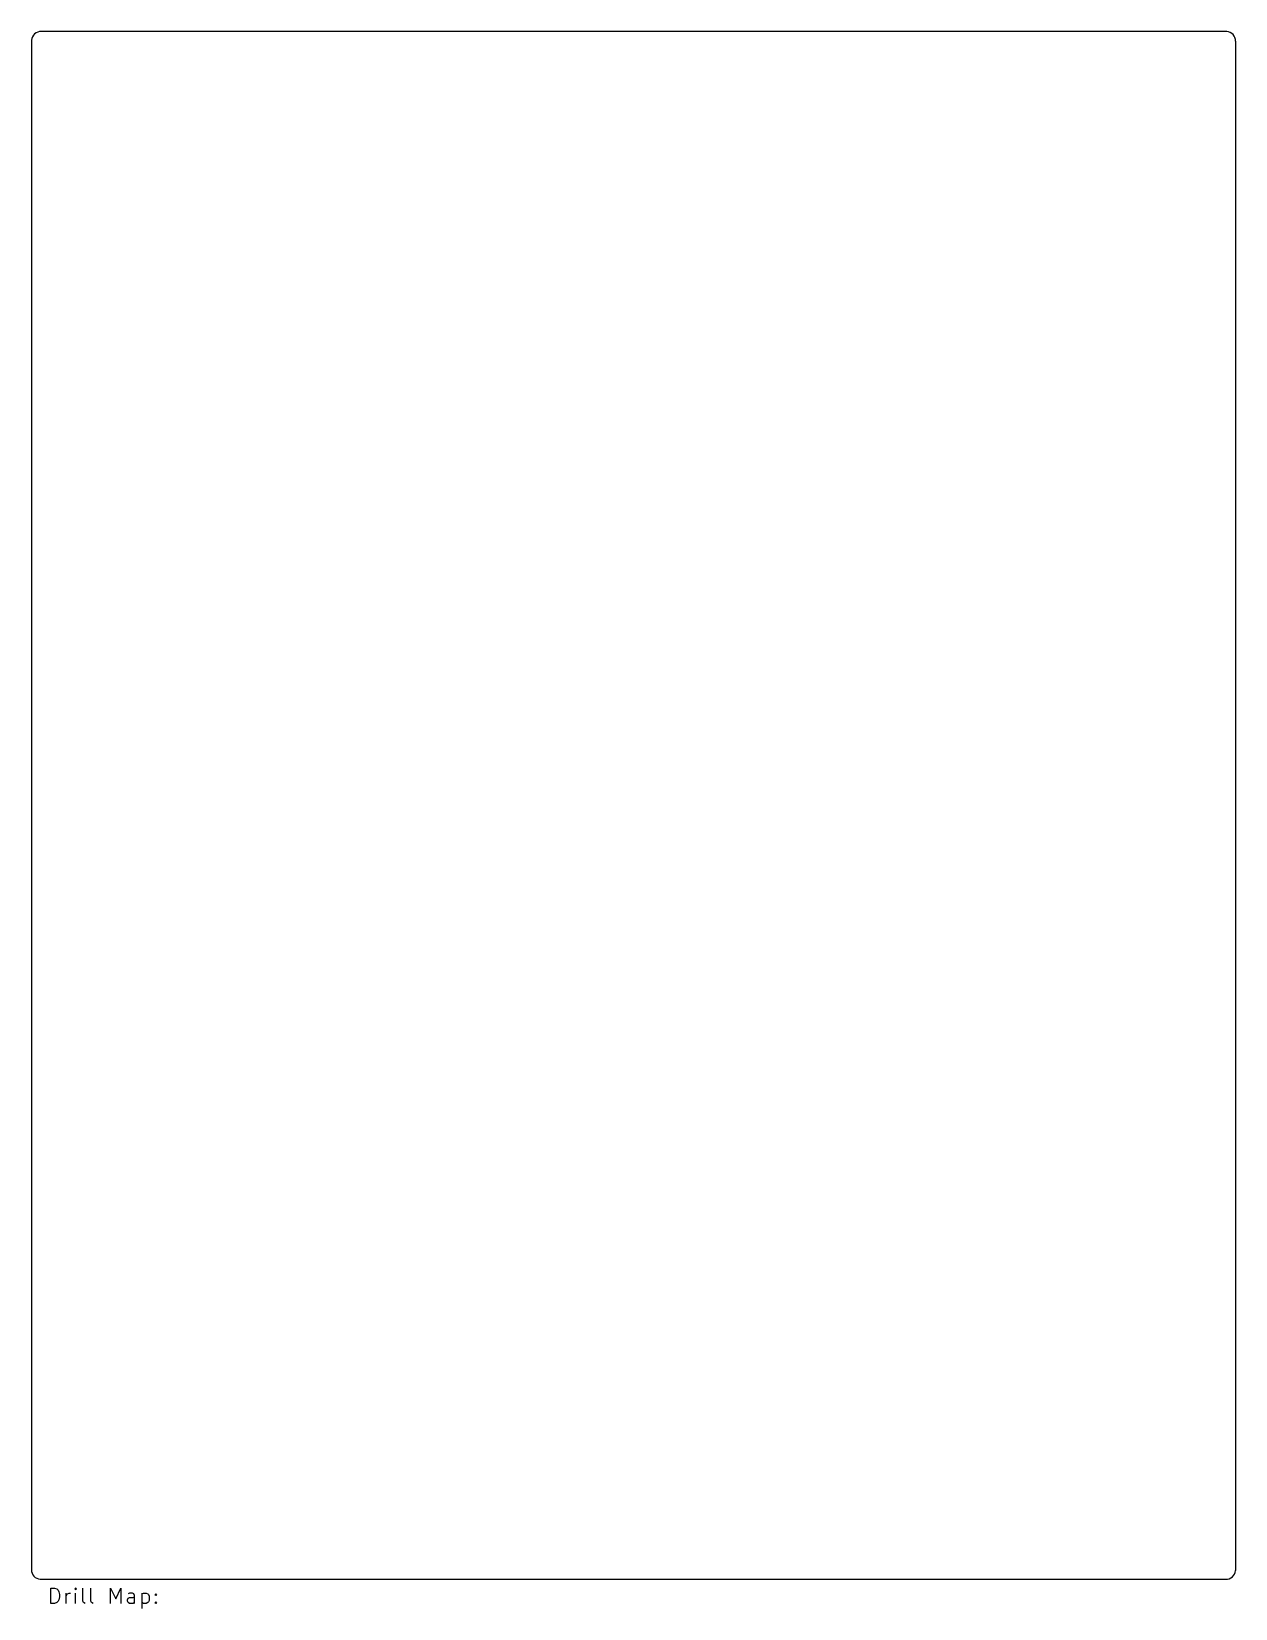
# Model space of a CAD drawing. Extents: x 32 to 189, y -230 to -24.
import ezdxf

# ---------------------------------------------------------------- set-up
doc = ezdxf.new("R2010")
doc.units = 0
doc.layers.add('BLACK', color=7, linetype='CONTINUOUS')

msp = doc.modelspace()

# ---------------------------------------------------------------- linework, layer by layer
at = {"layer": 'BLACK', "linetype": 'CONTINUOUS'}
for p, q in [((187.96, -23.6541), (32.9596, -23.6541)), ((31.6985, -24.7815), (31.6985, -224.782)), ((189.087, -24.9151), (189.087, -224.915)), ((32.826, -226.043), (187.826, -226.043)), ((34.2228, -229.199), (34.2228, -227.199)), ((34.2228, -227.199), (34.699, -227.199)), ((34.699, -227.199), (34.9847, -227.294)), ((34.9847, -227.294), (35.1752, -227.485)), ((35.1752, -227.485), (35.2705, -227.675)), ((35.2705, -228.723), (35.1752, -228.913)), ((35.2705, -227.675), (35.3657, -228.056)), ((35.3657, -228.342), (35.2705, -228.723)), ((35.3657, -228.056), (35.3657, -228.342)), ((36.2228, -229.199), (36.2228, -227.866)), ((36.2228, -228.247), (36.3181, -228.056)), ((36.3181, -228.056), (36.4133, -227.961)), ((36.4133, -227.961), (36.6038, -227.866)), ((36.6038, -227.866), (36.7943, -227.866)), ((37.4609, -227.199), (37.3657, -227.294)), ((37.3657, -227.294), (37.4609, -227.39)), ((37.5562, -227.294), (37.4609, -227.199)), ((37.4609, -227.199), (37.4609, -227.39)), ((37.4609, -227.39), (37.5562, -227.294)), ((37.4609, -229.199), (37.4609, -227.866)), ((38.4133, -228.913), (38.4133, -227.199)), ((39.4609, -228.913), (39.4609, -227.199)), ((42.0324, -229.199), (42.0324, -227.199)), ((42.0324, -227.199), (42.699, -228.628)), ((42.699, -228.628), (43.3657, -227.199)), ((43.3657, -227.199), (43.3657, -229.199)), ((44.2228, -228.723), (44.3181, -228.532)), ((44.2228, -228.913), (44.2228, -228.723)), ((44.5086, -227.866), (44.3181, -227.961)), ((44.3181, -228.532), (44.5086, -228.437)), ((44.8895, -227.866), (44.5086, -227.866)), ((44.5086, -228.437), (44.9847, -228.437)), ((45.08, -227.961), (44.8895, -227.866)), ((44.9847, -228.437), (45.1752, -228.342)), ((45.1752, -228.152), (45.08, -227.961)), ((45.1752, -229.199), (45.1752, -228.152)), ((46.1276, -227.866), (46.1276, -229.866)), ((46.1276, -227.961), (46.3181, -227.866)), ((46.3181, -227.866), (46.699, -227.866)), ((46.699, -227.866), (46.8895, -227.961)), ((46.8895, -227.961), (46.9847, -228.056)), ((46.9847, -228.056), (47.08, -228.247)), ((47.08, -228.818), (46.9847, -229.009)), ((47.08, -228.247), (47.08, -228.818)), ((47.8419, -228.056), (47.9371, -227.961)), ((47.9371, -228.152), (47.8419, -228.056)), ((47.9371, -227.961), (48.0324, -228.056)), ((47.9371, -227.961), (47.9371, -228.152)), ((48.0324, -228.056), (47.9371, -228.152)), ((34.699, -229.199), (34.2228, -229.199)), ((34.9847, -229.104), (34.699, -229.199)), ((35.1752, -228.913), (34.9847, -229.104)), ((38.5086, -229.104), (38.4133, -228.913)), ((38.699, -229.199), (38.5086, -229.104)), ((39.5562, -229.104), (39.4609, -228.913)), ((39.7467, -229.199), (39.5562, -229.104)), ((44.3181, -229.104), (44.2228, -228.913)), ((44.5086, -229.199), (44.3181, -229.104)), ((44.9847, -229.199), (44.5086, -229.199)), ((45.1752, -229.104), (44.9847, -229.199)), ((46.3181, -229.199), (46.1276, -229.104)), ((46.699, -229.199), (46.3181, -229.199)), ((46.8895, -229.104), (46.699, -229.199)), ((46.9847, -229.009), (46.8895, -229.104)), ((47.8419, -229.104), (47.9371, -229.009)), ((47.9371, -229.199), (47.8419, -229.104)), ((47.9371, -229.009), (48.0324, -229.104)), ((47.9371, -229.009), (47.9371, -229.199)), ((48.0324, -229.104), (47.9371, -229.199))]:
    msp.add_line(p, q, dxfattribs=at)
at = {"layer": 'BLACK'}
for centre, radius, start, end in [((32.8927, -24.8483), 1.1961, 86.7952, 176.799), ((187.893, -24.8483), 1.1961, -3.20227, 86.8), ((32.8929, -224.848), 1.1963, -183.195, -93.2073), ((187.893, -224.848), 1.1961, -93.2028, -3.20227)]:
    msp.add_arc(centre, radius, start, end, dxfattribs=at)

doc.saveas('drawing.dxf')
